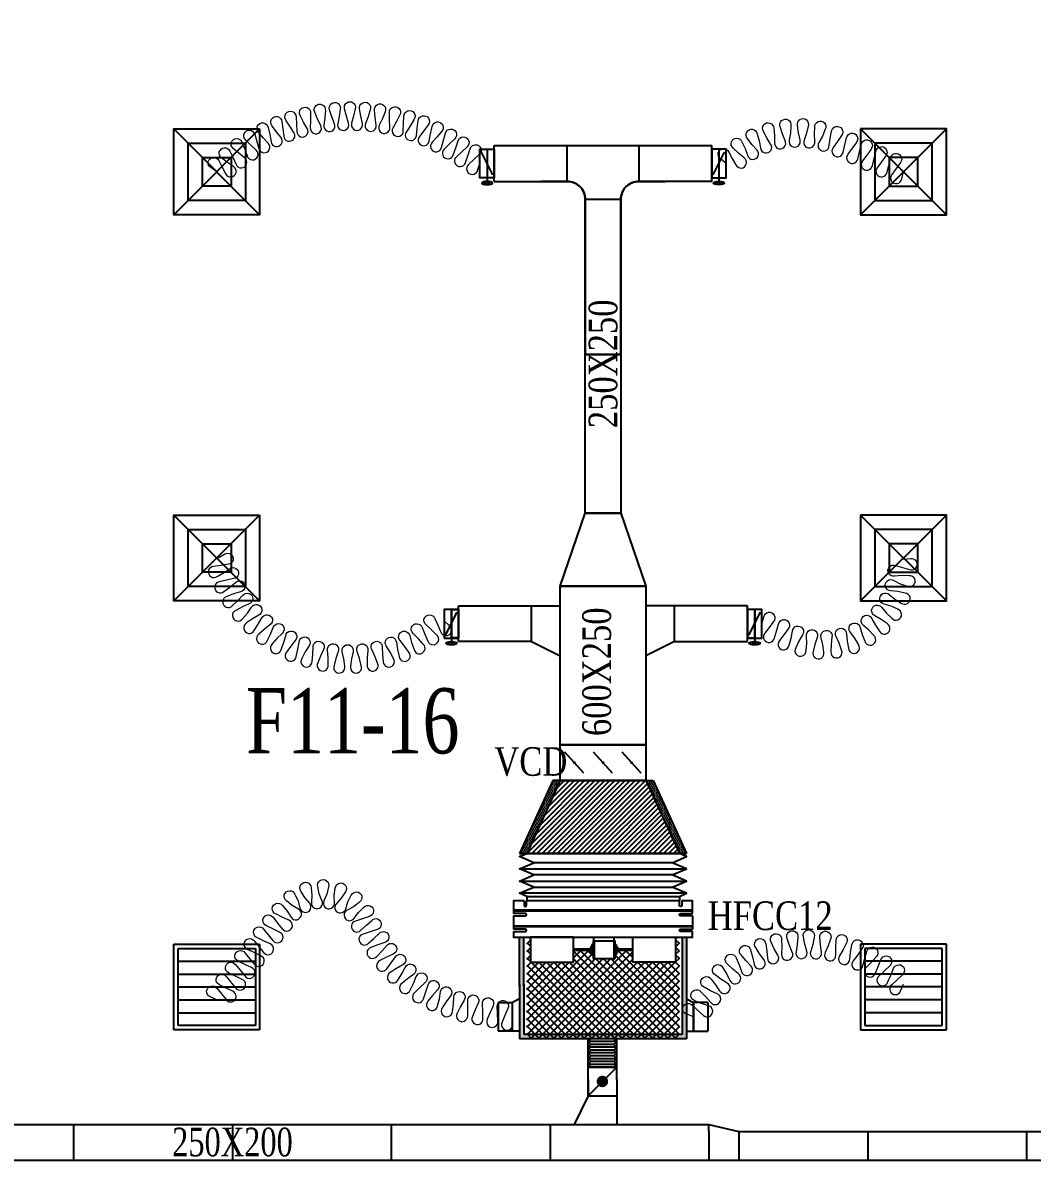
# Model space of a CAD drawing. Header units: metres. Extents: x 352651 to 1421851, y -87441 to -24441.
# Drawn here: x 1278227 to 1285283, y -48448 to -40493 of the extents above; entities that cross this region are included whole.
import ezdxf
from ezdxf.enums import TextEntityAlignment as Align

# ---------------------------------------------------------------- set-up
doc = ezdxf.new("R2010")
doc.units = ezdxf.units.M
doc.header["$LTSCALE"] = 300
doc.header["$MEASUREMENT"] = 0
for name, color, linetype in [('bat noi mem', 4, 'CONTINUOUS'), ('CUAGIO', 2, 'CONTINUOUS'), ('KT', 1, 'CONTINUOUS'), ('thiet bi', 11, 'CONTINUOUS')]:
    doc.layers.add(name, color=color, linetype=linetype)
doc.layers.add('noi mem', color=5, linetype='BATTING', lineweight=0)
doc.styles.add('PHU', font='vntimeh.shx', dxfattribs={"width": 0.8})
doc.styles.add('ROMANS', font='romans.shx', dxfattribs={"width": 0.75, "bigfont": 'romancvn.shx'})
doc.linetypes.add('BATTING', pattern='A,0.0001,-0.1,[134,ltypeshp.shx,S=0.1,R=0,X=-0.1,Y=0],-0.2,[134,ltypeshp.shx,S=0.1,R=180,X=0.1,Y=0],-0.1', length=0.4001)
pattern_1 = [(0, (821096.703, -331577.765), (6.25, 12.5), [0, -12.5])]

# ---------------------------------------------------------------- blocks, each defined once
blk = doc.blocks.new('SAD')
at = {"layer": 'CUAGIO', "color": 8}
for p, q in [((-300, -300), (300, 300)), ((300, -300), (-300, 300))]:
    blk.add_line(p, q, dxfattribs=at)
at = {"layer": 'CUAGIO'}
blk.add_lwpolyline([(300, -300), (300, 300), (-300, 300), (-300, -300)], close=True, dxfattribs=at)
at = {"layer": 'CUAGIO', "color": 8}
for points in [[(200, -200), (200, 200), (-200, 200), (-200, -200)], [(100, -100), (100, 100), (-100, 100), (-100, -100)]]:
    blk.add_lwpolyline(points, close=True, dxfattribs=at)
blk = doc.blocks.new('SAG')
at = {"layer": 'CUAGIO'}
for p, q in [((-300, 300), (-300, -300)), ((300, 300), (-300, 300)), ((300, -300), (300, 300)), ((-300, -300), (300, -300))]:
    blk.add_line(p, q, dxfattribs=at)
at = {"layer": 'CUAGIO', "color": 8}
for p, q in [((-270, 270), (-270, -270)), ((270, 270), (-270, 270)), ((-180, -270), (-180, 270)), ((-90, -270), (-90, 270)), ((0, -270), (0, 270)), ((90, -270), (90, 270)), ((180, -270), (180, 270)), ((270, -270), (270, 270)), ((-270, -270), (270, -270))]:
    blk.add_line(p, q, dxfattribs=at)
blk = doc.blocks.new('bac noi mem')
at = {"layer": 'bat noi mem'}
for p, q in [((493886.7, -64673), (493866.7, -64693)), ((494066.7, -64693), (493866.7, -64693)), ((493866.7, -64693), (493886.7, -64713)), ((493886.7, -64713), (493866.7, -64733)), ((494066.7, -64733), (493866.7, -64733)), ((493866.7, -64733), (493886.7, -64753)), ((494046.7, -64673), (493886.7, -64673)), ((494046.7, -64713), (493886.7, -64713)), ((494046.7, -64673), (494066.7, -64693)), ((494066.7, -64693), (494046.7, -64713)), ((494046.7, -64713), (494066.7, -64733)), ((494066.7, -64733), (494046.7, -64753)), ((493886.7, -64753), (493866.7, -64773)), ((494066.7, -64773), (493866.7, -64773)), ((493866.7, -64773), (493886.7, -64793)), ((493886.7, -64793), (493866.7, -64813)), ((494066.7, -64813), (493866.7, -64813)), ((493866.7, -64813), (493886.7, -64833)), ((494046.7, -64753), (493886.7, -64753)), ((494046.7, -64793), (493886.7, -64793)), ((494046.7, -64753), (494066.7, -64773)), ((494066.7, -64773), (494046.7, -64793)), ((494046.7, -64793), (494066.7, -64813)), ((494066.7, -64813), (494046.7, -64833)), ((493886.7, -64833), (493866.7, -64853)), ((494066.7, -64853), (493866.7, -64853)), ((493866.7, -64853), (493886.7, -64873)), ((494046.7, -64833), (493886.7, -64833)), ((494046.7, -64873), (493886.7, -64873)), ((494046.7, -64833), (494066.7, -64853)), ((494066.7, -64853), (494046.7, -64873))]:
    blk.add_line(p, q, dxfattribs=at)
blk = doc.blocks.new('1-van gio D200')
at = {"layer": 'CUAGIO'}
h = blk.add_hatch(dxfattribs=at)
h.set_pattern_fill('ANSI31', color=256, scale=100, style=0)
edge = h.paths.add_edge_path()
edge.add_ellipse((486127, -58494), major_axis=(-38.1, 0), ratio=0.310482, start_angle=0, end_angle=360, ccw=False)
for p, q in [((486167, -58437.3), (486087.1, -58277.5)), ((486127, -58257.4), (486127, -58494))]:
    blk.add_line(p, q, dxfattribs=at)
at = {"layer": 'CUAGIO', "const_width": 3}
for points in [[(486127, -58457.4), (486177, -58457.4), (486177, -58257.4), (486077, -58257.4), (486077, -58457.4), (486127, -58457.4)], [(486167, -58437.3), (486087.1, -58277.5)], [(486127, -58257.4), (486127, -58494)]]:
    blk.add_lwpolyline(points, dxfattribs=at)
at = {"layer": 'CUAGIO'}
blk.add_lwpolyline([(486177, -58457.4), (486077, -58457.4), (486077, -58257.4), (486177, -58257.4)], close=True, dxfattribs=at)
at = {"layer": 'CUAGIO', "const_width": 5.35}
blk.add_lwpolyline([(486130.7, -58357.4, -1), (486123.3, -58357.4, -1)], format="xyb", close=True, dxfattribs=at)
at = {"layer": 'CUAGIO', "extrusion": (0, 0, -1)}
blk.add_ellipse((486127, -58494), major_axis=(-38.1, 0), ratio=0.310482, start_param=-1.570796, end_param=4.712389, dxfattribs=at)

msp = doc.modelspace()

# ---------------------------------------------------------------- hatches: boundary and pattern name
at = {"layer": 'CUAGIO'}
h = msp.add_hatch(dxfattribs=at)
h.set_pattern_fill('DOTS', color=256, scale=200, style=0)
h.set_pattern_definition(pattern_1)
h.paths.add_polyline_path([(1281749.7, -46302.6), (1281699.7, -46302.6), (1281933.2, -45792.6), (1281983.2, -45792.6)])
h = msp.add_hatch(dxfattribs=at)
h.set_pattern_fill('ANSI31', color=256, scale=200, style=0)
h.set_pattern_definition([(45, (445500.002, -63511.594), (-17.6776695, 17.6776695), [])])
h.paths.add_polyline_path([(1282583.2, -45792.6), (1281983.2, -45792.6), (1281749.7, -46302.6), (1282816.7, -46302.6)])
h = msp.add_hatch(dxfattribs=at)
h.set_pattern_fill('DOTS', color=256, scale=200, style=0)
h.set_pattern_definition(pattern_1)
h.paths.add_polyline_path([(1282583.2, -45792.6), (1282633.2, -45792.6), (1282866.7, -46302.6), (1282816.7, -46302.6)])
h = msp.add_hatch(dxfattribs=at)
h.set_pattern_fill('DOTS', color=256, scale=200, style=0)
h.set_pattern_definition([(0, (447342.909, -107662.592), (6.25, 12.5), [0, -12.5])])
h.paths.add_polyline_path([(1282866.7, -46888.1), (1282836.7, -46888.1), (1282836.7, -47568.1), (1281729.7, -47568.1), (1281729.7, -47215.5), (1281729.7, -46888.1), (1281699.7, -46888.1), (1281699.7, -47230.5), (1281699.7, -47598.1), (1282866.7, -47598.1)])
at = {"layer": 'CUAGIO', "ltscale": 1.5}
h = msp.add_hatch(dxfattribs=at)
h.set_pattern_fill('ANSI37', color=9, scale=300, angle=360, style=0)
h.set_pattern_definition([(45, (814904.744, -738.5), (-26.5165043, 26.5165043), []), (135, (814904.744, -738.5), (-26.5165043, -26.5165043), [])])
h.paths.add_polyline_path([(1282816.7, -47598.1), (1282816.7, -46888.1), (1282790.6, -46888.1), (1282790.6, -47063.1), (1282490.6, -47063.1), (1282490.6, -46980.2), (1282385.4, -46980.2), (1282385.4, -46995.8), (1282374.8, -46995.8), (1282374.8, -47011.6), (1282364.9, -47011.6), (1282364.9, -47036.6, -1), (1282358.5, -47038.7), (1282222.3, -47038.7, -1), (1282215.8, -47036.6), (1282215.8, -47011.6), (1282205.9, -47011.6), (1282205.9, -46995.8), (1282195.4, -46995.8), (1282195.4, -46980.2), (1282075.7, -46980.2), (1282075.7, -47063.1), (1281775.7, -47063.1), (1281775.7, -46888.1), (1281749.7, -46888.1), (1281749.7, -47230.5), (1281749.7, -47598.1)])

# ---------------------------------------------------------------- linework, layer by layer
at = {"layer": 'bat noi mem'}
for p, q in [((1281749.7, -46302.6), (1282816.7, -46302.6)), ((1282816.7, -46302.6), (1281749.7, -46302.6)), ((1282766.7, -46366.9), (1281799.7, -46366.9)), ((1281699.7, -46409.8), (1282866.7, -46409.8)), ((1282766.7, -46452.6), (1281799.7, -46452.6)), ((1281699.7, -46495.5), (1282866.7, -46495.5)), ((1282866.7, -46581.2), (1281699.7, -46581.2)), ((1281799.7, -46538.3), (1282766.7, -46538.3))]:
    msp.add_line(p, q, dxfattribs=at)
for points in [[(1281749.7, -46602.6), (1281699.7, -46581.2), (1281799.7, -46538.3), (1281699.7, -46495.5), (1281799.7, -46452.6), (1281699.7, -46409.8), (1281799.7, -46366.9), (1281699.7, -46324.1), (1281749.7, -46302.6)], [(1282816.7, -46602.6), (1282866.7, -46581.2), (1282766.7, -46538.3), (1282866.7, -46495.5), (1282766.7, -46452.6), (1282866.7, -46409.8), (1282766.7, -46366.9), (1282866.7, -46324.1), (1282816.7, -46302.6)]]:
    msp.add_lwpolyline(points, dxfattribs=at)
at = {"layer": 'CUAGIO'}
for p, q in [((1281523.2, -41602.6), (1281523.2, -41352.6)), ((1282033.2, -41602.6), (1282033.2, -41352.6)), ((1282533.2, -41352.6), (1282533.2, -41602.6)), ((1283043.2, -41602.6), (1283043.2, -41352.6)), ((1282158.2, -41727.6), (1282408.2, -41727.6)), ((1281273.2, -44820.7), (1281273.2, -44570.7)), ((1281273.2, -44570.7), (1281983.2, -44570.7)), ((1281783.2, -44820.7), (1281783.2, -44570.7)), ((1283293.2, -44570.7), (1282583.2, -44570.7)), ((1282783.2, -44820.7), (1282783.2, -44570.7)), ((1283293.2, -44820.7), (1283293.2, -44570.7)), ((1281783.2, -44820.7), (1281273.2, -44820.7)), ((1281783.2, -44820.7), (1281983.2, -44920.7)), ((1282783.2, -44820.7), (1282583.2, -44920.7)), ((1282783.2, -44820.7), (1283293.2, -44820.7)), ((1282583.2, -45542.6), (1281983.2, -45542.6)), ((1282583.2, -45542.6), (1281983.2, -45542.6)), ((1282150.1, -45741.9), (1282016.2, -45593.3)), ((1282350.1, -45741.9), (1282216.2, -45593.3)), ((1282550.1, -45741.9), (1282416.2, -45593.3)), ((1281933.2, -45792.6), (1281699.7, -46302.6)), ((1281983.2, -45792.6), (1281749.7, -46302.6)), ((1281983.2, -45792.6), (1281933.2, -45792.6)), ((1281933.2, -45792.6), (1282633.2, -45792.6)), ((1281983.2, -45792.6), (1281933.2, -45792.6)), ((1282583.2, -45792.6), (1282816.7, -46302.6)), ((1282583.2, -45792.6), (1282633.2, -45792.6)), ((1282583.2, -45792.6), (1282633.2, -45792.6)), ((1282633.2, -45792.6), (1282866.7, -46302.6)), ((1282866.7, -46302.6), (1281699.7, -46302.6)), ((1281699.7, -46302.6), (1282866.7, -46302.6)), ((1281749.7, -46302.6), (1282816.7, -46302.6)), ((1282816.7, -46302.6), (1281749.7, -46302.6)), ((1281699.7, -47230.5), (1281699.7, -46888.1)), ((1281729.7, -47230.5), (1281729.7, -46888.1)), ((1281699.7, -47215.5), (1281699.7, -47598.1)), ((1281729.7, -47215.5), (1281729.7, -47568.1)), ((1281550, -47344.2), (1281550, -47544.2)), ((1281649.7, -47544.2), (1281649.7, -47344.2)), ((1281649.7, -47544.2), (1281649.7, -47344.2)), ((1281649.7, -47544.2), (1281649.7, -47344.2)), ((1282916.7, -47344.2), (1282916.7, -47544.2)), ((1282916.7, -47544.2), (1282916.7, -47344.2)), ((1282916.7, -47544.2), (1282916.7, -47344.2)), ((1283016.4, -47344.2), (1283016.4, -47544.2)), ((1281649.7, -47544.2), (1281550, -47544.2)), ((1282916.7, -47544.2), (1283016.4, -47544.2)), ((1282179, -47852.7), (1282179, -47622.1)), ((1282379, -47882.7), (1282379, -47621.6)), ((1282179, -47997.8), (1282179, -47786.9)), ((1282179, -47797.8), (1282379, -47797.8)), ((1282379, -47797.8), (1282179, -47997.8)), ((1282179, -47997.8), (1282082.2, -48197.6)), ((1282179, -47997.8), (1282379, -47997.8)), ((1282179, -47997.8), (1282379, -47997.8)), ((1282179, -47997.8), (1282379, -47997.8)), ((1273708.2, -48447.8), (1289683.2, -48447.8))]:
    msp.add_line(p, q, dxfattribs=at)
at = {"layer": 'CUAGIO', "ltscale": 1.5}
msp.add_line((1281523.2, -41352.6), (1283043.2, -41352.6), dxfattribs=at)
at = {"layer": 'CUAGIO', "color": 2}
for p, q in [((1282836.7, -46888.1), (1282836.7, -47568.1)), ((1282866.7, -46888.1), (1282866.7, -47598.1)), ((1282866.7, -47598.1), (1281699.7, -47598.1)), ((1282836.7, -47568.1), (1281729.7, -47568.1)), ((1282179, -47808.1), (1282179, -47598.1)), ((1282379, -47808.1), (1282379, -47598.1)), ((1282179, -47882.7), (1282179, -47997.8)), ((1282379, -47882.7), (1282379, -47997.8)), ((1282379, -47997.8), (1282379, -48197.8)), ((1278583.2, -48197.8), (1278583.2, -48447.6)), ((1279693.2, -48197.7), (1279693.2, -48447.6)), ((1280803.2, -48197.7), (1280803.2, -48447.6)), ((1281913.2, -48197.7), (1281913.2, -48447.6)), ((1283023.2, -48247.6), (1283023.2, -48197.7)), ((1283023.2, -48197.7), (1283233.2, -48247.7)), ((1279693.2, -48247.6), (1279693.2, -48447.6)), ((1283023.2, -48247.6), (1283023.2, -48447.6)), ((1283233.2, -48247.6), (1283233.2, -48447.6)), ((1284133.2, -48247.6), (1284133.2, -48447.6)), ((1285243.2, -48247.6), (1285243.2, -48447.6))]:
    msp.add_line(p, q, dxfattribs=at)
for points in [[(1276434.2, -35608.2), (1276434.2, -48097.8, 0.414214), (1276534.2, -48197.8), (1283023.2, -48197.7)], [(1283233.2, -48247.7), (1289683.2, -48247.6, 0.414208), (1289783.2, -48147.6), (1289783.2, -47747.6)]]:
    msp.add_lwpolyline(points, format="xyb", dxfattribs=at)
at = {"layer": 'CUAGIO'}
for points in [[(1281523.2, -41602.6), (1282033.2, -41602.6, -0.414214), (1282158.2, -41727.6), (1282158.2, -42812.6), (1282408.2, -42812.6), (1282408.2, -41727.6, -0.414214), (1282533.2, -41602.6), (1282718.2, -41602.6)], [(1283043.2, -41602.6), (1282533.2, -41602.6, 0.414214), (1282408.2, -41727.6), (1282408.2, -42812.6), (1282158.2, -42812.6), (1282158.2, -41727.6, 0.414214), (1282033.2, -41602.6), (1281848.2, -41602.6)]]:
    msp.add_lwpolyline(points, format="xyb", dxfattribs=at)
for points in [[(1282158.2, -43922.6), (1282158.2, -42812.6), (1282408.2, -42812.6), (1282408.2, -43922.6)], [(1282583.2, -44432.6), (1281983.2, -44432.6), (1282158.2, -43922.6), (1282408.2, -43922.6)], [(1281273.2, -44795.7), (1281223.2, -44795.7), (1281223.2, -44595.7), (1281273.2, -44595.7)], [(1283293.2, -44795.7), (1283343.2, -44795.7), (1283343.2, -44595.7), (1283293.2, -44595.7)], [(1281983.2, -45542.6), (1282583.2, -45542.6), (1282583.2, -45792.6), (1281983.2, -45792.6)]]:
    msp.add_lwpolyline(points, close=True, dxfattribs=at)
at = {"layer": 'CUAGIO', "color": 2}
msp.add_lwpolyline([(1281983.2, -44432.6), (1282583.2, -44432.6), (1282583.2, -45542.6), (1281983.2, -45542.6)], close=True, dxfattribs=at)
at = {"layer": 'CUAGIO'}
for points, const_width in [([(1282078.2, -45667.6, 1), (1282088.2, -45667.6, 1)], 10), ([(1282278.2, -45667.6, 1), (1282288.2, -45667.6, 1)], 10), ([(1282478.2, -45667.6, 1), (1282488.2, -45667.6, 1)], 10), ([(1282299, -47896.9, -1), (1282259, -47896.9, -1)], 40)]:
    msp.add_lwpolyline(points, format="xyb", close=True, dxfattribs=dict(at, const_width=const_width))
for points in [[(1281699.7, -47319), (1281649.7, -47344.2)], [(1282866.7, -47319), (1282916.7, -47344.2)], [(1281550, -47344.2), (1281649.7, -47344.2)], [(1283016.4, -47344.2), (1282916.7, -47344.2)], [(1281699.7, -47544.2), (1281649.7, -47544.2)], [(1282866.7, -47544.2), (1282916.7, -47544.2)]]:
    msp.add_lwpolyline(points, dxfattribs=at)
at = {"layer": 'noi mem', "linetype": 'ByBlock', "ltscale": 1.5}
for points in [[(1279583.2, -41536.2), (1279541, -41506.7, -1.333333), (1279597.4, -41457.2), (1279621.2, -41502.9), (1279644.9, -41548.6, 1.333333), (1279701.3, -41499.2), (1279659.2, -41469.6), (1279617.5, -41439.1, -1.333333), (1279674.9, -41390.8), (1279697.8, -41437.1), (1279718.7, -41483.9, 1.333333), (1279777.9, -41437.9), (1279737.7, -41406.1), (1279698.5, -41372.4, -1.333333), (1279759.4, -41328.7), (1279778.7, -41376.7), (1279795.9, -41425, 1.333333), (1279858.5, -41383.6), (1279820.9, -41348.9), (1279784.4, -41312.2, -1.333333), (1279848.5, -41273.4), (1279864.1, -41322.7), (1279877.5, -41372.1, 1.333333), (1279943.1, -41335.7), (1279908.2, -41298.2), (1279874.7, -41258.8, -1.333333), (1279941.6, -41225), (1279953.3, -41275.4), (1279962.9, -41325.7, 1.333333), (1280031.1, -41294.5), (1279999.2, -41254.3), (1279968.8, -41212.6, -1.333333), (1280038.1, -41184), (1280045.9, -41235.1), (1280051.6, -41286, 1.333333), (1280122, -41260.1), (1280093.3, -41217.7), (1280066.2, -41173.6, -1.333333), (1280137.5, -41150.5), (1280141.4, -41202.1), (1280143.1, -41253.3, 1.333333), (1280215.3, -41232.9), (1280190, -41188.3), (1280166.3, -41142.4, -1.333333), (1280239.2, -41124.8), (1280239.1, -41176.5), (1280236.9, -41227.7, 1.333333), (1280310.4, -41212.9), (1280288.6, -41166.5), (1280268.5, -41118.9, -1.333333), (1280342.6, -41106.9), (1280338.5, -41158.5), (1280332.3, -41209.4, 1.333333), (1280406.8, -41200.3), (1280388.6, -41152.4), (1280372.3, -41103.3, -1.333333), (1280447, -41097.1), (1280439, -41148.2), (1280428.9, -41198.5, 1.333333), (1280503.8, -41195.2), (1280489.4, -41146), (1280476.9, -41095.8, -1.333333), (1280551.9, -41095.4), (1280539.9, -41145.7), (1280526.1, -41195, 1.333333), (1280601, -41197.5), (1280590.4, -41147.4), (1280581.8, -41096.4, -1.333333), (1280656.6, -41101.8), (1280640.8, -41151), (1280623.2, -41199.1, 1.333333), (1280697.7, -41207.3), (1280691, -41156.5), (1280686.3, -41105, -1.333333), (1280760.5, -41116.1), (1280740.9, -41164), (1280719.7, -41210.6, 1.333333), (1280793.4, -41224.6), (1280790.6, -41173.4), (1280789.9, -41121.7, -1.333333), (1280863, -41138.5), (1280839.8, -41184.7), (1280815, -41229.5, 1.333333), (1280887.4, -41249.1), (1280888.6, -41197.9), (1280891.9, -41146.3, -1.333333), (1280963.4, -41168.7), (1280936.8, -41213), (1280908.6, -41255.8, 1.333333), (1280979.3, -41280.9), (1280984.4, -41229.9), (1280991.6, -41178.7, -1.333333), (1281061.3, -41206.5), (1281031.3, -41248.6), (1280999.9, -41289.1, 1.333333), (1281068.4, -41319.6), (1281077.4, -41269.1), (1281088.6, -41218.6, -1.333333), (1281155.9, -41251.7), (1281122.8, -41291.4), (1281088.3, -41329.4, 1.333333), (1281154.3, -41365), (1281167.2, -41315.4), (1281182.2, -41265.9, -1.333333), (1281246.8, -41304.1), (1281210.7, -41341.1), (1281173.5, -41376.6, 1.333333), (1281236.8, -41416.9), (1281253.3, -41368.3), (1281270, -41319.6, -1.333333), (1281333.1, -41360.2), (1281295.7, -41395.6), (1281258.4, -41431, 1.333333), (1281321.5, -41471.6), (1281338.2, -41423), (1281355, -41374.3, -1.333333), (1281418.1, -41414.9), (1281380.7, -41450.3), (1281343.3, -41485.7, 1.333333), (1281406.4, -41526.3), (1281423.2, -41477.6)], [(1283143.2, -41477.6), (1283104.2, -41444.9, -1.333333), (1283162.2, -41397.3), (1283186.7, -41441.8), (1283211.1, -41486.4, 1.333333), (1283269.2, -41438.9), (1283230.4, -41406.2), (1283193.2, -41370.6, -1.333333), (1283254, -41326.7), (1283276.1, -41373.1), (1283293.5, -41420.3, 1.333333), (1283357.8, -41381.6), (1283324.4, -41344.1), (1283293.7, -41302.8, -1.333333), (1283361, -41269.7), (1283375, -41319.2), (1283384.2, -41368.6, 1.333333), (1283454.1, -41341.4), (1283427.5, -41298.8), (1283404.2, -41252.9, -1.333333), (1283476.1, -41231.6), (1283481.5, -41282.8), (1283482.3, -41333.1, 1.333333), (1283555.8, -41318), (1283536.7, -41271.5), (1283521.6, -41222.3, -1.333333), (1283596, -41213.5), (1283592.7, -41264.9), (1283585, -41314.5, 1.333333), (1283660, -41312.1), (1283649, -41263), (1283642.4, -41212, -1.333333), (1283717.3, -41215.9), (1283705.3, -41265.9), (1283689.4, -41313.6, 1.333333), (1283763.7, -41323.8), (1283761.2, -41273.6), (1283763.2, -41222.2, -1.333333), (1283836.4, -41238.7), (1283816.2, -41286), (1283792.4, -41330.3, 1.333333), (1283863.9, -41352.9), (1283869.9, -41303), (1283880.6, -41252.7, -1.333333), (1283949.9, -41281.3), (1283922, -41324.5), (1283892.7, -41366, 1.333333), (1283960.9, -41397.3), (1283973.3, -41348), (1283985.7, -41298.7, -1.333333), (1284053.8, -41330), (1284024.5, -41371.5), (1283995.2, -41413.1, 1.333333), (1284063.3, -41444.4), (1284075.7, -41395.1), (1284088.1, -41345.7, -1.333333), (1284156.3, -41377), (1284127, -41418.6), (1284097.6, -41460.1, 1.333333), (1284165.8, -41491.4), (1284178.2, -41442.1), (1284190.6, -41392.8, -1.333333), (1284258.8, -41424.1), (1284229.5, -41465.6), (1284200.1, -41507.2, 1.333333), (1284268.3, -41538.5), (1284280.7, -41489.1), (1284293.1, -41439.8, -1.333333), (1284361.3, -41471.1), (1284331.9, -41512.7), (1284302.6, -41554.2, 1.333333), (1284370.8, -41585.5), (1284383.2, -41536.2)], [(1279593.2, -44236.2), (1279636.8, -44209.7, -1.333333), (1279662.2, -44280.3), (1279611.8, -44287.8), (1279561.3, -44295.4, 1.333333), (1279586.9, -44365.9), (1279630.5, -44339.4), (1279672.6, -44311.3, -1.333333), (1279700.9, -44380.8), (1279651.2, -44390.2), (1279601.3, -44402.8, 1.333333), (1279633.7, -44470.5), (1279674.8, -44439.7), (1279713.3, -44406.9, -1.333333), (1279749.6, -44472.5), (1279701.3, -44487.7), (1279653.4, -44506.1, 1.333333), (1279693.5, -44569.5), (1279730.7, -44534), (1279765.1, -44496.9, -1.333333), (1279808.8, -44557.8), (1279762.7, -44578.6), (1279717.2, -44602.5, 1.333333), (1279764.5, -44660.7), (1279797.3, -44621.1), (1279827, -44580.2, -1.333333), (1279877.7, -44635.5), (1279834.3, -44661.6), (1279792, -44690.7, 1.333333), (1279845.8, -44743), (1279873.7, -44699.8), (1279898.4, -44655.6, -1.333333), (1279955.3, -44704.5), (1279915.3, -44735.6), (1279876.7, -44769.5, 1.333333), (1279936.3, -44815), (1279958.9, -44768.8), (1279978.2, -44722.1, -1.333333), (1280040.4, -44763.9), (1280004.4, -44799.5), (1279970.1, -44837.7, 1.333333), (1280034.6, -44875.9), (1280051.6, -44827.4), (1280065.3, -44778.6, -1.333333), (1280132, -44812.9), (1280100.4, -44852.4), (1280070.8, -44894.5, 1.333333), (1280139.5, -44924.7), (1280150.6, -44874.5), (1280158.4, -44824.5, -1.333333), (1280228.7, -44850.7), (1280202, -44893.6), (1280177.6, -44938.9, 1.333333), (1280249.3, -44960.8), (1280254.4, -44909.7), (1280256.3, -44859.1, -1.333333), (1280329.2, -44876.8), (1280307.8, -44922.6), (1280288.9, -44970.4, 1.333333), (1280362.7, -44983.7), (1280361.7, -44932.3), (1280357.6, -44881.9, -1.333333), (1280432.1, -44890.8), (1280416.2, -44938.9), (1280403.1, -44988.6, 1.333333), (1280478, -44993.1), (1280470.9, -44942.2), (1280460.9, -44892.6, -1.333333), (1280535.9, -44892.6), (1280525.8, -44942.2), (1280518.7, -44993.1, 1.333333), (1280593.5, -44988.8), (1280580.5, -44939), (1280564.7, -44891, -1.333333), (1280639.2, -44882.2), (1280635, -44932.6), (1280633.9, -44984, 1.333333), (1280707.8, -44970.9), (1280689, -44923), (1280667.6, -44877.1, -1.333333), (1280740.6, -44859.6), (1280742.4, -44910.2), (1280747.4, -44961.4, 1.333333), (1280819.1, -44939.6), (1280794.8, -44894.3), (1280768.2, -44851.2, -1.333333), (1280838.6, -44825.2), (1280846.3, -44875.3), (1280857.3, -44925.5, 1.333333), (1280926, -44895.4), (1280896.5, -44853.2), (1280865, -44813.7, -1.333333), (1280931.8, -44779.5), (1280945.4, -44828.3), (1280962.2, -44876.9, 1.333333), (1281026.9, -44838.8), (1280992.7, -44800.5), (1280956.7, -44764.9, -1.333333), (1281019, -44723.2), (1281038.3, -44770), (1281058.6, -44816.8, 1.333333), (1281120.1, -44773.8), (1281083.2, -44738.6), (1281046.3, -44703.4, -1.333333), (1281107.8, -44660.4), (1281128.2, -44707.2), (1281148.6, -44753.9, 1.333333), (1281210.1, -44711), (1281173.2, -44675.7)], [(1283393.2, -44695.7), (1283407.6, -44647, -1.333333), (1283474.6, -44680.6), (1283444.3, -44721.3), (1283413.9, -44762, 1.333333), (1283481, -44795.6), (1283495.4, -44746.9), (1283509.8, -44698.2, -1.333333), (1283576.8, -44731.8), (1283546.5, -44772.5), (1283516.5, -44814, 1.333333), (1283584.1, -44846.6), (1283597.9, -44797.3), (1283606.9, -44748.1, -1.333333), (1283677.1, -44774.4), (1283651.4, -44817.4), (1283630, -44864.2, 1.333333), (1283702.5, -44883.2), (1283706.7, -44831.8), (1283705.4, -44781.8, -1.333333), (1283779.5, -44793.2), (1283763.2, -44840.5), (1283751.7, -44890.7, 1.333333), (1283826.6, -44894.5), (1283820.2, -44843.4), (1283808.7, -44794.6, -1.333333), (1283883.6, -44790.7), (1283877.3, -44840.4), (1283876.3, -44891.9, 1.333333), (1283950.4, -44880.3), (1283933.7, -44831.5), (1283912.5, -44786.2, -1.333333), (1283985, -44767), (1283988.9, -44816.9), (1283998.5, -44867.6, 1.333333), (1284068.7, -44841.1), (1284042.4, -44796.8), (1284012.4, -44756.7, -1.333333), (1284079.4, -44723.2), (1284093.5, -44771.2), (1284113.2, -44818.8, 1.333333), (1284176.4, -44778.6), (1284141.7, -44740.6), (1284104.1, -44707.5, -1.333333), (1284162.9, -44661), (1284186.5, -44705.1), (1284215.5, -44747.7, 1.333333), (1284269.2, -44695.4), (1284227.4, -44665.3), (1284183.9, -44640.6, -1.333333), (1284232, -44583), (1284264.1, -44621.5), (1284301.1, -44657.2, 1.333333), (1284343.1, -44595.1), (1284296, -44574.1), (1284248.3, -44558.8, -1.333333), (1284283.7, -44492.6), (1284322.9, -44523.7), (1284366.5, -44551.2, 1.333333), (1284394.9, -44481.8), (1284344.5, -44470.8), (1284294.7, -44465.6, -1.333333), (1284315.8, -44393.6), (1284360.6, -44416), (1284408.9, -44434, 1.333333), (1284422.5, -44360.3), (1284371, -44359.8), (1284320.4, -44363.3, -1.333333), (1284328.5, -44288.7), (1284377.2, -44303), (1284425.9, -44317.2, 1.333333), (1284433.8, -44242.6), (1284383.2, -44246.2)], [(1279583.2, -47326.2), (1279537.1, -47303.9, -1.333333), (1279583.6, -47245.1), (1279615.9, -47284.9), (1279648.2, -47324.6, 1.333333), (1279694.8, -47265.9), (1279648.7, -47243.5), (1279602.6, -47221.2, -1.333333), (1279649.1, -47162.4), (1279681.4, -47202.2), (1279713.7, -47242, 1.333333), (1279760.3, -47183.2), (1279714.2, -47160.9), (1279668.1, -47138.5, -1.333333), (1279714.6, -47079.8), (1279746.9, -47119.5), (1279779.2, -47159.3, 1.333333), (1279825.8, -47100.5), (1279779.7, -47078.2), (1279733.6, -47055.9, -1.333333), (1279780.1, -46997.1), (1279812.4, -47036.9), (1279844.7, -47076.7, 1.333333), (1279891.3, -47017.9), (1279845.2, -46995.5), (1279799.1, -46973.2, -1.333333), (1279845.6, -46914.4), (1279877.9, -46954.2), (1279910.2, -46994, 1.333333), (1279956.8, -46935.2), (1279910.7, -46912.9), (1279864.6, -46890.6, -1.333333), (1279911.1, -46831.8), (1279943.4, -46871.5), (1279975.7, -46911.3, 1.333333), (1280022.3, -46852.5), (1279976.2, -46830.2), (1279930.1, -46807.9, -1.333333), (1279976.6, -46749.1), (1280008.9, -46788.9), (1280041.2, -46828.7, 1.333333), (1280087.8, -46769.9), (1280041.7, -46747.6), (1279995.6, -46725.2, -1.333333), (1280042.1, -46666.4), (1280074.4, -46706.2), (1280102.8, -46747.5, 1.333333), (1280153.6, -46692.3), (1280110.1, -46667.4), (1280069.9, -46633.9, -1.333333), (1280129.3, -46588), (1280151.7, -46635.2), (1280164.9, -46683.6, 1.333333), (1280231, -46648.3), (1280198.2, -46610.4), (1280171.5, -46565.4, -1.333333), (1280242.6, -46541.8), (1280248.2, -46593.8), (1280244.5, -46643.8, 1.333333), (1280318.7, -46632.5), (1280300.2, -46585.8), (1280289.9, -46534.5, -1.333333), (1280364.9, -46535.8), (1280352.9, -46586.7), (1280332.9, -46632.7, 1.333333), (1280406.6, -46646.6), (1280404.7, -46596.5), (1280411.9, -46544.6, -1.333333), (1280482.3, -46570.7), (1280454.1, -46614.8), (1280419.9, -46651.5, 1.333333), (1280484.9, -46689), (1280499.7, -46641.1), (1280523.7, -46594.6, -1.333333), (1280581.4, -46642.5), (1280540.2, -46674.7), (1280495.8, -46698.1, 1.333333), (1280544.7, -46755), (1280574.5, -46714.7), (1280611.7, -46678.5, -1.333333), (1280651.3, -46742.2), (1280602.3, -46759.5), (1280553.5, -46775, 1.333333), (1280591.3, -46839.8), (1280628.9, -46805), (1280666.5, -46770.2, -1.333333), (1280704.2, -46835), (1280655.4, -46850.6), (1280606.6, -46866.1, 1.333333), (1280644.4, -46930.9), (1280682, -46896.1), (1280719, -46861.1, -1.333333), (1280757.4, -46925.5), (1280709, -46941.4), (1280660.9, -46960.1, 1.333333), (1280702.5, -47022.5), (1280738.2, -46985.3), (1280771.4, -46946.7, -1.333333), (1280816.2, -47006.8), (1280769.7, -47027.6), (1280723.9, -47051.2, 1.333333), (1280771.8, -47108.9), (1280803.4, -47068.1), (1280832.4, -47026.3, -1.333333), (1280883.2, -47081.4), (1280839.2, -47106.9), (1280796.1, -47135.2, 1.333333), (1280849.8, -47187.5), (1280877, -47143.7), (1280901.3, -47099, -1.333333), (1280957.7, -47148.4), (1280916.6, -47178.4), (1280876.7, -47211.1, 1.333333), (1280935.7, -47257.5), (1280958.1, -47211), (1280977.6, -47164, -1.333333), (1281038.9, -47207.3), (1281001.2, -47241.4), (1280964.9, -47278.1, 1.333333), (1281028.4, -47318), (1281045.8, -47269.5), (1281060.3, -47220.7, -1.333333), (1281125.8, -47257.2), (1281091.9, -47295.2), (1281059.7, -47335.5, 1.333333), (1281127, -47368.5), (1281139.2, -47318.4), (1281148.4, -47268.3, -1.333333), (1281217.4, -47297.8), (1281187.7, -47339.1), (1281160, -47382.5, 1.333333), (1281230.4, -47408.3), (1281237.2, -47357.2), (1281241.1, -47306.4, -1.333333), (1281312.8, -47328.4), (1281287.6, -47372.6), (1281264.6, -47418.8, 1.333333), (1281337.4, -47437), (1281338.8, -47385.4), (1281337.5, -47334.5, -1.333333), (1281411.1, -47349), (1281390.5, -47395.7), (1281370.4, -47442.8, 1.333333), (1281444.1, -47456.6), (1281442.3, -47405.4), (1281440.6, -47354.2, -1.333333), (1281514.3, -47368), (1281494.2, -47415.1), (1281474, -47462.2, 1.333333), (1281547.7, -47476), (1281546, -47424.8), (1281544.3, -47373.6, -1.333333), (1281618, -47387.4), (1281597.8, -47434.5), (1281577.7, -47481.6, 1.333333), (1281651.4, -47495.4), (1281649.7, -47444.2)], [(1282916.7, -47444.2), (1282868.4, -47427.4, -1.333333), (1282907, -47363.1), (1282944.5, -47397.6), (1282982.1, -47432.2, 1.333333), (1283020.6, -47367.9), (1282972.4, -47351.1), (1282924.6, -47332.1, -1.333333), (1282965.7, -47269.4), (1283002.2, -47305.8), (1283035.6, -47343.8, 1.333333), (1283080.6, -47283.8), (1283034.7, -47262.4), (1282989.6, -47237.6, -1.333333), (1283038.3, -47180.5), (1283069.9, -47221.1), (1283098.3, -47263, 1.333333), (1283150.5, -47209.1), (1283107.6, -47182.1), (1283065.9, -47151.8, -1.333333), (1283121.3, -47101.3), (1283147.7, -47145.5), (1283170.6, -47190.7, 1.333333), (1283229.1, -47143.7), (1283189.9, -47111.5), (1283152.4, -47076.3, -1.333333), (1283213.7, -47033.1), (1283234.3, -47080.3), (1283251.4, -47127.9, 1.333333), (1283315.3, -47088.6), (1283280.5, -47051.8), (1283247.6, -47012.2, -1.333333), (1283313.8, -46977), (1283328.3, -47026.4), (1283339.4, -47075.8, 1.333333), (1283407.7, -47044.8), (1283377.7, -47003.9), (1283350.1, -46960.5, -1.333333), (1283420.2, -46933.8), (1283428.4, -46984.6), (1283433.2, -47035, 1.333333), (1283504.8, -47012.8), (1283480.2, -46968.5), (1283458.2, -46922, -1.333333), (1283531.1, -46904.3), (1283532.9, -46955.7), (1283531.4, -47006.3, 1.333333), (1283605.2, -46993.2), (1283586.3, -46946.2), (1283570.3, -46897.3, -1.333333), (1283644.9, -46888.8), (1283640.2, -46940.1), (1283632.4, -46990.1, 1.333333), (1283707.3, -46986.4), (1283694.4, -46937.4), (1283684.6, -46886.8, -1.333333), (1283759.6, -46887.7), (1283748.6, -46938), (1283734.6, -46986.7, 1.333333), (1283809.4, -46992.3), (1283802.7, -46942.1), (1283799.4, -46890.7, -1.333333), (1283873.7, -46901), (1283856.5, -46949.5), (1283836.4, -46996, 1.333333), (1283909.9, -47010.9), (1283909.6, -46960.3), (1283912.7, -46908.9, -1.333333), (1283985.1, -46928.4), (1283962, -46974.4), (1283936.3, -47018, 1.333333), (1284007.4, -47042), (1284013.4, -46991.7), (1284022.9, -46941.1, -1.333333), (1284092.3, -46969.5), (1284063.6, -47012.2), (1284032.7, -47052.3, 1.333333), (1284100.2, -47085), (1284112.4, -47035.9), (1284128.2, -46986.8, -1.333333), (1284193.5, -47023.7), (1284159.7, -47062.5), (1284124, -47098.4, 1.333333), (1284186.9, -47139.3), (1284205.2, -47092), (1284225.3, -47045.1, -1.333333), (1284286.8, -47088), (1284249.7, -47123.1), (1284212.6, -47158.2, 1.333333), (1284274.1, -47201.1), (1284294.2, -47154.1), (1284314.3, -47107.2, -1.333333), (1284375.8, -47150.1), (1284338.7, -47185.2), (1284301.6, -47220.2, 1.333333), (1284363.1, -47263.1), (1284383.2, -47216.2)]]:
    msp.add_lwpolyline(points, format="xyb", dxfattribs=at)
at = {"layer": 'thiet bi'}
for p, q in [((1281749.7, -46602.6), (1282816.7, -46602.6)), ((1281749.7, -46602.6), (1281749.7, -46634.1)), ((1282816.7, -46602.6), (1282816.7, -46634.1)), ((1282908.7, -46700.1), (1281657.7, -46700.1)), ((1282908.7, -46705.1), (1281657.7, -46705.1)), ((1282908.7, -46811.1), (1281657.7, -46811.1)), ((1282908.7, -46816.1), (1281657.7, -46816.1)), ((1282219, -46910.2), (1282219, -46888.1)), ((1282222.3, -46912.6), (1282222.3, -47038.7)), ((1282358.5, -46912.6), (1282358.5, -47038.7)), ((1282361.7, -46910.2), (1282361.7, -46888.1)), ((1282195.4, -46971.1), (1282075.7, -46971.1)), ((1282075.7, -46971.1), (1282075.7, -46980.2)), ((1282195.4, -46980.2), (1282075.7, -46980.2)), ((1282205.9, -46955.4), (1282195.4, -46955.4)), ((1282195.4, -46955.4), (1282195.4, -46995.8)), ((1282205.9, -46995.8), (1282195.4, -46995.8)), ((1282215.8, -46939.6), (1282205.9, -46939.6)), ((1282205.9, -46939.6), (1282205.9, -47011.6)), ((1282364.9, -46939.6), (1282374.8, -46939.6)), ((1282374.8, -46939.6), (1282374.8, -47011.6)), ((1282374.8, -46955.4), (1282385.4, -46955.4)), ((1282374.8, -46995.8), (1282385.4, -46995.8)), ((1282385.4, -46955.4), (1282385.4, -46995.8)), ((1282490.6, -46971.1), (1282385.4, -46971.1)), ((1282490.6, -46980.2), (1282385.4, -46980.2)), ((1282215.8, -47011.6), (1282205.9, -47011.6)), ((1282364.9, -47011.6), (1282374.8, -47011.6))]:
    msp.add_line(p, q, dxfattribs=at)
for points in [[(1281731.7, -46634.1), (1281657.7, -46634.1), (1281657.7, -46721.6)], [(1282818.7, -46634.1), (1281747.7, -46634.1)], [(1282908.7, -46721.6), (1282908.7, -46634.1), (1282834.7, -46634.1)], [(1281657.7, -46737.6), (1281657.7, -46832.6)], [(1282908.7, -46737.6), (1282908.7, -46832.6)], [(1281657.7, -46848.6), (1281657.7, -46888.1), (1282908.7, -46888.1), (1282908.7, -46848.6)]]:
    msp.add_lwpolyline(points, dxfattribs=at)
for points in [[(1281731.7, -46634.1), (1281731.7, -46666.1, 1), (1281747.7, -46666.1), (1281747.7, -46634.1)], [(1282834.7, -46634.1), (1282834.7, -46666.1, -1), (1282818.7, -46666.1), (1282818.7, -46634.1)], [(1281657.7, -46737.6), (1281739.7, -46737.6, 1), (1281739.7, -46721.6), (1281657.7, -46721.6)], [(1282908.7, -46737.6), (1282826.7, -46737.6, -1), (1282826.7, -46721.6), (1282908.7, -46721.6)], [(1281657.7, -46848.6), (1281739.7, -46848.6, 1), (1281739.7, -46832.6), (1281657.7, -46832.6)], [(1282908.7, -46848.6), (1282826.7, -46848.6, -1), (1282826.7, -46832.6), (1282908.7, -46832.6)]]:
    msp.add_lwpolyline(points, format="xyb", dxfattribs=at)
for points in [[(1281775.7, -47063.1), (1282075.7, -47063.1), (1282075.7, -46888.1), (1281775.7, -46888.1)], [(1282364.9, -47038.7), (1282215.8, -47038.7), (1282215.8, -46912.6), (1282364.9, -46912.6)], [(1282790.6, -47063.1), (1282490.6, -47063.1), (1282490.6, -46888.1), (1282790.6, -46888.1)]]:
    msp.add_lwpolyline(points, close=True, dxfattribs=at)
for centre, start, end in [((1282219, -46913.6), 18.04953, 161.95047), ((1282361.7, -46913.6), 18.04953, 161.95047), ((1282219, -47037.6), 198.04953, 341.95047), ((1282361.7, -47037.6), 198.04953, 341.95047)]:
    msp.add_arc(centre, 3.41, start, end, dxfattribs=at)

# ---------------------------------------------------------------- block references
at = {"layer": 'CUAGIO', "xscale": -1}
for name, p, rotation in [('SAD', (1279583.2, -41536.2), 180), ('SAD', (1279583.2, -44236.2), 180), ('SAG', (1279583.2, -47236.2), 270)]:
    msp.add_blockref(name, p, dxfattribs=dict(at, rotation=rotation))
at = {"layer": 'CUAGIO'}
for name, p, rotation in [('SAD', (1284383.2, -41536.2), 180), ('SAD', (1284383.2, -44236.2), 180), ('SAG', (1284383.2, -47236.2), 90)]:
    msp.add_blockref(name, p, dxfattribs=dict(at, rotation=rotation))
for name, p in [('1-van gio D200', (795346.1, 16879.7)), ('bac noi mem', (788312.3, 17075.2))]:
    msp.add_blockref(name, p, dxfattribs=at)
at = {"layer": 'CUAGIO', "xscale": -1}
for p in [(1769220.2, 16879.7), (1767350.2, 13661.6), (1769470.2, 13661.6)]:
    msp.add_blockref('1-van gio D200', p, dxfattribs=at)

# ---------------------------------------------------------------- texts
at = {"layer": 'CUAGIO', "color": 2, "style": 'PHU', "width": 0.75}
msp.add_text('250x200', height=200, dxfattribs=at).set_placement((1279693.2, -48420.2), align=Align.CENTER)
at = {"layer": 'CUAGIO', "color": 2, "char_height": 200, "attachment_point": 1, "rotation": 90, "style": 'PHU'}
for s, insert, width in [('250x250', (1282182.9, -43328.3), 788.836), ('600x250', (1282138.5, -45481.6), 1155.253)]:
    msp.add_mtext(s, dxfattribs=dict(at, insert=insert, width=width))
at = {"layer": 'CUAGIO', "color": 2, "char_height": 200, "attachment_point": 1, "style": 'PHU'}
for s, insert, width in [('VCD', (1281523.5, -45559.2), 439.881), ('hfcc12', (1283015.4, -46637.5), 911.262)]:
    msp.add_mtext(s, dxfattribs=dict(at, insert=insert, width=width))
at = {"layer": 'KT', "ltscale": 1.5, "insert": (1279787.3, -45146.5), "char_height": 456.096, "width": 2517.297, "attachment_point": 1, "style": 'ROMANS'}
msp.add_mtext('{\\fTimes New Roman|b0|i0|c0|p18;F11-16}', dxfattribs=at)

doc.saveas('drawing.dxf')
